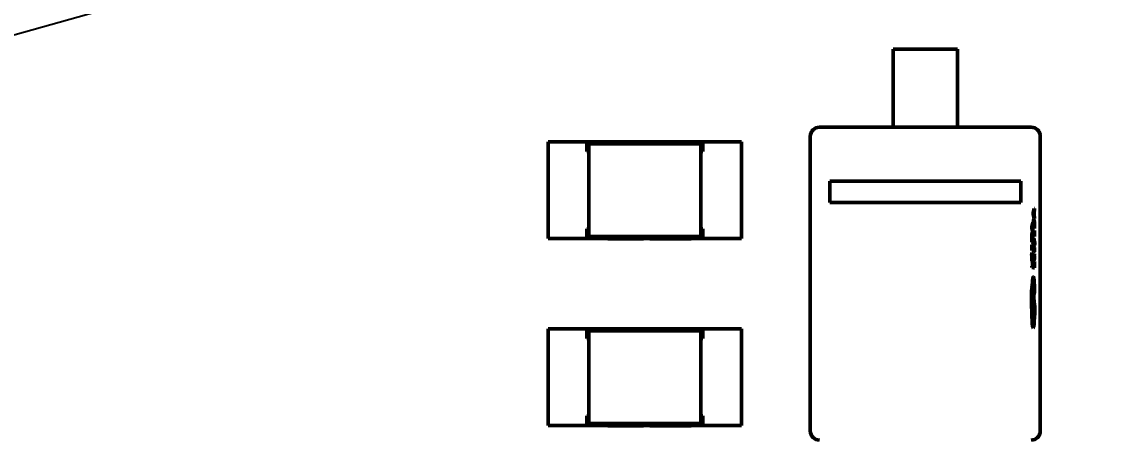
# Model space of a CAD drawing. Header units: millimetres. Extents: x 0 to 420, y 0 to 297.
# Drawn here: x 155.09 to 161.03, y 100.56 to 102.83 of the extents above; entities that cross this region are included whole.
import ezdxf

# ---------------------------------------------------------------- set-up
doc = ezdxf.new("R2010")
doc.units = ezdxf.units.MM
doc.header["$LTSCALE"] = 0.75
doc.layers.add('FD_Dimensions', color=7, linetype='Continuous', lineweight=25)
doc.layers.add('Visible', color=7, linetype='Continuous', lineweight=50)
doc.styles.get("Standard").update_dxf_attribs({"font": 'arial.ttf'})
doc.dimstyles.new('Dim-ISO-25', dxfattribs={"dimtxt": 3.5, "dimasz": 3.5, "dimexe": 2.1, "dimexo": 2.1, "dimgap": 1.4, "dimtad": 1, "dimzin": 12, "dimdsep": 46, "dimtxsty": 'Standard', "dimcen": 0, "dimazin": 3, "dimtp": 0.1, "dimtm": 0.1, "dimtfac": 0.714286, "dimtmove": 0, "dimatfit": 3, "dimfxl": 1, "dimtzin": 12, "dimarcsym": 0})

# ---------------------------------------------------------------- blocks, each defined once
blk = doc.blocks.new('*D38')
at = {"layer": 'Defpoints', "color": 0, "transparency": 16777216}
for p in [(164.34729, 115.945447), (142.445703, 88.644889)]:
    blk.add_point(p, dxfattribs=at)
at = {"layer": 'FD_Dimensions', "color": 0, "lineweight": -2, "transparency": 16777216}
for p, q in [((188.180003, 145.653174), (166.537449, 118.675503)), ((142.445703, 88.644889), (164.34729, 115.945447)), ((140.255544, 85.914833), (138.065386, 83.184777))]:
    blk.add_line(p, q, dxfattribs=at)
at = {"layer": 'FD_Dimensions', "color": 0, "transparency": 16777216}
for points in [[(166.08244, 119.04053), (166.992458, 118.310477), (164.34729, 115.945447)], [(139.800535, 86.27986), (140.710554, 85.549807), (142.445703, 88.644889)]]:
    blk.add_solid(points, dxfattribs=at)
at = {"layer": 'FD_Dimensions', "color": 0, "transparency": 16777216, "insert": (181.973347, 143.165958), "char_height": 3.5, "attachment_point": 5, "rotation": 51.2620212}
blk.add_mtext('∅35', dxfattribs=at)
blk = doc.blocks.new('*D39')
at = {"layer": 'Defpoints', "color": 0, "transparency": 16777216}
for p in [(164.467924, 105.405393), (142.325069, 99.184944)]:
    blk.add_point(p, dxfattribs=at)
at = {"layer": 'FD_Dimensions', "color": 0, "lineweight": -2, "transparency": 16777216}
for p, q in [((203.991631, 116.508533), (167.837489, 106.351983)), ((142.325069, 99.184944), (164.467924, 105.405393)), ((138.955505, 98.238353), (135.58594, 97.291763))]:
    blk.add_line(p, q, dxfattribs=at)
at = {"layer": 'FD_Dimensions', "color": 0, "transparency": 16777216}
for points in [[(167.679724, 106.913577), (167.995254, 105.790389), (164.467924, 105.405393)], [(138.79774, 98.799948), (139.11327, 97.676759), (142.325069, 99.184944)]]:
    blk.add_solid(points, dxfattribs=at)
at = {"layer": 'FD_Dimensions', "color": 0, "transparency": 16777216, "insert": (197.508959, 118.099446), "char_height": 3.5, "attachment_point": 5, "rotation": 15.6912827}
blk.add_mtext('∅23', dxfattribs=at)

msp = doc.modelspace()

# ---------------------------------------------------------------- linework, layer by layer
at = {"layer": 'Visible', "extrusion": (0, 1, 0)}
for p, q in [((159.8259, 102.2564), (159.8259, 102.6814)), ((159.8259, 102.6814), (160.1759, 102.6814)), ((160.1759, 102.6814), (160.1759, 102.2564)), ((159.8259, 102.2564), (159.4257, 102.2564)), ((160.1759, 102.2564), (159.8259, 102.2564)), ((160.5761, 102.2564), (160.1759, 102.2564)), ((158.1619, 102.1769), (157.9519, 102.1769)), ((157.9519, 102.1769), (157.9519, 101.6519)), ((158.1619, 102.1244), (158.1619, 102.1769)), ((158.1619, 102.1769), (158.7919, 102.1769)), ((158.1619, 102.1769), (158.1724, 102.1664)), ((158.7814, 102.1664), (158.7919, 102.1769)), ((159.0019, 102.1769), (158.7919, 102.1769)), ((158.7919, 102.1769), (158.7919, 102.1244)), ((159.0019, 101.6519), (159.0019, 102.1769)), ((159.3759, 102.2066), (159.3759, 100.6062)), ((160.6259, 100.6062), (160.6259, 102.2066)), ((158.1619, 102.1244), (158.1671, 102.1244)), ((158.7814, 102.1664), (158.1724, 102.1664)), ((158.1724, 102.1664), (158.1724, 101.6624)), ((158.7814, 101.6624), (158.7814, 102.1664)), ((158.7866, 102.1244), (158.7919, 102.1244)), ((159.4818, 101.8479), (159.4818, 101.9639)), ((159.4818, 101.9639), (159.4917, 101.9639)), ((160.5101, 101.9639), (159.4917, 101.9639)), ((160.5101, 101.9639), (160.52, 101.9639)), ((160.52, 101.9639), (160.52, 101.8479)), ((159.4917, 101.8479), (159.4818, 101.8479)), ((159.4917, 101.8479), (160.5101, 101.8479)), ((160.52, 101.8479), (160.5101, 101.8479)), ((160.5929, 101.8146), (160.5876, 101.7918)), ((160.5939, 101.8146), (160.5886, 101.7918)), ((160.5939, 101.8146), (160.5929, 101.8146)), ((160.5939, 101.8059), (160.5939, 101.8146)), ((160.5876, 101.7918), (160.5876, 101.7834)), ((160.5886, 101.7918), (160.5876, 101.7918)), ((160.5876, 101.7834), (160.5929, 101.7597)), ((160.5886, 101.7834), (160.5876, 101.7834)), ((160.5886, 101.7918), (160.5886, 101.7834)), ((160.5886, 101.7834), (160.5939, 101.7597)), ((160.5893, 101.7874), (160.5893, 101.7873)), ((160.5918, 101.7974), (160.5896, 101.7884)), ((160.5896, 101.7862), (160.5918, 101.7769)), ((160.5911, 101.7565), (160.5901, 101.7565)), ((160.5908, 101.7811), (160.5908, 101.7933)), ((160.5918, 101.7769), (160.5918, 101.7974)), ((160.5924, 101.7998), (160.5939, 101.8059)), ((160.5924, 101.7744), (160.5924, 101.7998)), ((160.5939, 101.7684), (160.5924, 101.7744)), ((160.5939, 101.7597), (160.5929, 101.7597)), ((160.5939, 101.7597), (160.5939, 101.7684)), ((158.1619, 101.7044), (158.1619, 101.6519)), ((158.1671, 101.7044), (158.1619, 101.7044)), ((158.7919, 101.7044), (158.7866, 101.7044)), ((158.7919, 101.6519), (158.7919, 101.7044)), ((160.5844, 101.7389), (160.5791, 101.7161)), ((160.5791, 101.7161), (160.5791, 101.7076)), ((160.5801, 101.7161), (160.5791, 101.7161)), ((160.5791, 101.7076), (160.5844, 101.684)), ((160.5801, 101.7076), (160.5791, 101.7076)), ((160.5854, 101.7389), (160.5801, 101.7161)), ((160.5801, 101.7161), (160.5801, 101.7076)), ((160.5801, 101.7076), (160.5854, 101.684)), ((160.5808, 101.7117), (160.5808, 101.7115)), ((160.5834, 101.7217), (160.5811, 101.7126)), ((160.5811, 101.7105), (160.5833, 101.7012)), ((160.5824, 101.7054), (160.5824, 101.7176)), ((160.5833, 101.7012), (160.5834, 101.7217)), ((160.5839, 101.6987), (160.584, 101.7241)), ((160.5854, 101.6927), (160.5839, 101.6987)), ((160.584, 101.7241), (160.5854, 101.7302)), ((160.5854, 101.7389), (160.5844, 101.7389)), ((160.5854, 101.7302), (160.5854, 101.7389)), ((160.5854, 101.684), (160.5854, 101.6927)), ((160.5875, 101.7245), (160.5875, 101.7071)), ((160.5875, 101.7071), (160.5928, 101.7066)), ((160.5885, 101.7071), (160.5875, 101.7071)), ((160.5875, 101.6942), (160.5875, 101.6627)), ((160.5885, 101.6942), (160.5875, 101.6942)), ((160.5885, 101.7245), (160.5885, 101.7071)), ((160.5885, 101.7071), (160.5938, 101.7066)), ((160.5891, 101.6941), (160.5885, 101.6942)), ((160.5885, 101.6942), (160.5885, 101.6627)), ((160.5891, 101.7241), (160.5891, 101.7149)), ((160.5891, 101.7149), (160.5932, 101.7146)), ((160.5891, 101.6706), (160.5891, 101.6941)), ((160.5898, 101.6922), (160.5898, 101.6705)), ((160.5908, 101.6922), (160.5898, 101.6922)), ((160.5914, 101.6922), (160.5908, 101.6922)), ((160.5908, 101.6922), (160.5908, 101.6704)), ((160.5914, 101.6704), (160.5914, 101.6922)), ((160.5922, 101.7146), (160.5922, 101.7234)), ((160.5922, 101.6952), (160.5922, 101.6703)), ((160.5932, 101.6952), (160.5922, 101.6952)), ((160.5938, 101.7066), (160.5928, 101.7066)), ((160.5932, 101.7146), (160.5932, 101.7234)), ((160.5938, 101.6951), (160.5932, 101.6952)), ((160.5932, 101.6952), (160.5932, 101.6702)), ((160.5938, 101.7066), (160.5939, 101.7234)), ((160.5938, 101.6623), (160.5938, 101.6951)), ((157.9519, 101.6519), (158.1619, 101.6519)), ((158.1619, 101.6519), (158.1724, 101.6624)), ((158.7919, 101.6519), (158.1619, 101.6519)), ((158.1724, 101.6624), (158.7814, 101.6624)), ((158.2754, 101.6509), (158.2754, 101.6519)), ((158.2899, 101.6509), (158.2754, 101.6509)), ((158.2899, 101.6509), (158.3249, 101.6509)), ((158.3319, 101.6509), (158.3249, 101.6509)), ((158.3319, 101.6509), (158.3319, 101.6519)), ((158.3454, 101.6509), (158.3319, 101.6509)), ((158.3454, 101.6509), (158.3819, 101.6509)), ((158.3819, 101.6509), (158.4231, 101.6509)), ((158.4231, 101.6509), (158.4231, 101.6519)), ((158.4231, 101.6509), (158.4393, 101.6509)), ((158.4393, 101.6509), (158.4393, 101.6519)), ((158.4691, 101.6509), (158.4393, 101.6509)), ((158.4691, 101.6509), (158.4691, 101.6519)), ((158.5038, 101.6509), (158.5038, 101.6519)), ((158.5041, 101.6509), (158.5038, 101.6509)), ((158.5041, 101.6509), (158.5041, 101.6519)), ((158.5042, 101.6509), (158.5041, 101.6509)), ((158.5042, 101.6509), (158.5042, 101.6519)), ((158.5045, 101.6509), (158.5042, 101.6509)), ((158.5045, 101.6509), (158.5045, 101.6519)), ((158.5101, 101.6509), (158.5045, 101.6509)), ((158.5101, 101.6509), (158.5101, 101.6519)), ((158.5268, 101.6509), (158.5101, 101.6509)), ((158.5268, 101.6509), (158.5268, 101.6519)), ((158.5286, 101.6509), (158.5286, 101.6519)), ((158.5349, 101.6509), (158.5286, 101.6509)), ((158.5507, 101.6509), (158.5349, 101.6509)), ((158.5507, 101.6509), (158.5608, 101.6509)), ((158.5608, 101.6509), (158.5608, 101.6519)), ((158.5636, 101.6509), (158.5636, 101.6519)), ((158.5636, 101.6509), (158.5636, 101.6519)), ((158.5638, 101.6509), (158.5636, 101.6509)), ((158.5636, 101.6509), (158.5636, 101.6509)), ((158.5638, 101.6509), (158.5638, 101.6519)), ((158.5673, 101.6509), (158.5638, 101.6509)), ((158.569, 101.6509), (158.5673, 101.6509)), ((158.569, 101.6509), (158.569, 101.6519)), ((158.5693, 101.6509), (158.569, 101.6509)), ((158.5693, 101.6509), (158.5693, 101.6519)), ((158.5913, 101.6509), (158.5693, 101.6509)), ((158.5913, 101.6509), (158.5913, 101.6519)), ((158.592, 101.6509), (158.5913, 101.6509)), ((158.592, 101.6509), (158.592, 101.6519)), ((158.5932, 101.6509), (158.592, 101.6509)), ((158.5932, 101.6509), (158.5932, 101.6519)), ((158.6001, 101.6509), (158.5932, 101.6509)), ((158.6001, 101.6509), (158.6001, 101.6519)), ((158.6004, 101.6509), (158.6001, 101.6509)), ((158.6004, 101.6509), (158.6004, 101.6519)), ((158.6126, 101.6509), (158.6004, 101.6509)), ((158.6287, 101.6509), (158.6126, 101.6509)), ((158.635, 101.6509), (158.6287, 101.6509)), ((158.635, 101.6509), (158.635, 101.6519)), ((158.6372, 101.6509), (158.635, 101.6509)), ((158.6372, 101.6509), (158.6372, 101.6519)), ((158.6538, 101.6509), (158.6372, 101.6509)), ((158.6538, 101.6509), (158.6538, 101.6519)), ((158.6597, 101.6509), (158.6538, 101.6509)), ((158.6597, 101.6509), (158.6597, 101.6519)), ((158.6756, 101.6509), (158.6597, 101.6509)), ((158.6756, 101.6509), (158.6756, 101.6519)), ((158.6817, 101.6509), (158.6756, 101.6509)), ((158.688, 101.6509), (158.6817, 101.6509)), ((158.688, 101.6509), (158.688, 101.6519)), ((158.6902, 101.6509), (158.6902, 101.6519)), ((158.7068, 101.6509), (158.6902, 101.6509)), ((158.7068, 101.6509), (158.7068, 101.6519)), ((158.7127, 101.6509), (158.7068, 101.6509)), ((158.7127, 101.6509), (158.7127, 101.6519)), ((158.7286, 101.6509), (158.7127, 101.6509)), ((158.7286, 101.6509), (158.7286, 101.6519)), ((158.7814, 101.6624), (158.7919, 101.6519)), ((158.7919, 101.6519), (159.0019, 101.6519)), ((160.5791, 101.6488), (160.579, 101.6314)), ((160.58, 101.6488), (160.58, 101.6314)), ((160.5807, 101.6484), (160.5807, 101.6392)), ((160.5807, 101.6392), (160.5848, 101.6388)), ((160.5827, 101.6808), (160.5817, 101.6808)), ((160.5838, 101.6389), (160.5838, 101.6477)), ((160.5854, 101.684), (160.5844, 101.684)), ((160.5848, 101.6388), (160.5848, 101.6477)), ((160.5854, 101.6309), (160.5854, 101.6477)), ((160.5875, 101.6627), (160.5928, 101.6623)), ((160.5885, 101.6627), (160.5875, 101.6627)), ((160.5885, 101.6627), (160.5938, 101.6623)), ((160.589, 101.6544), (160.589, 101.6464)), ((160.59, 101.6544), (160.589, 101.6544)), ((160.589, 101.6464), (160.5919, 101.6343)), ((160.59, 101.6464), (160.589, 101.6464)), ((160.5919, 101.6322), (160.589, 101.6211)), ((160.5908, 101.6704), (160.5891, 101.6706)), ((160.59, 101.6544), (160.59, 101.6464)), ((160.5944, 101.6342), (160.59, 101.6544)), ((160.59, 101.6464), (160.5929, 101.6343)), ((160.5928, 101.6322), (160.59, 101.6211)), ((160.5932, 101.6702), (160.5914, 101.6704)), ((160.5929, 101.6343), (160.5919, 101.6343)), ((160.5922, 101.6332), (160.5919, 101.6322)), ((160.5928, 101.6322), (160.5919, 101.6322)), ((160.5922, 101.6334), (160.5922, 101.6332)), ((160.5932, 101.6334), (160.5922, 101.6334)), ((160.5932, 101.6332), (160.5922, 101.6332)), ((160.5938, 101.6623), (160.5928, 101.6623)), ((160.5932, 101.6332), (160.5928, 101.6322)), ((160.5932, 101.6334), (160.5932, 101.6332)), ((160.579, 101.6314), (160.5844, 101.6309)), ((160.58, 101.6314), (160.579, 101.6314)), ((160.579, 101.6184), (160.579, 101.587)), ((160.58, 101.6184), (160.579, 101.6184)), ((160.579, 101.587), (160.5843, 101.5866)), ((160.58, 101.587), (160.579, 101.587)), ((160.5801, 101.5748), (160.5791, 101.5748)), ((160.58, 101.6314), (160.5854, 101.6309)), ((160.5806, 101.6184), (160.58, 101.6184)), ((160.58, 101.6184), (160.58, 101.587)), ((160.58, 101.587), (160.5853, 101.5866)), ((160.5808, 101.5747), (160.5801, 101.5748)), ((160.5806, 101.5948), (160.5806, 101.6184)), ((160.5823, 101.5947), (160.5806, 101.5948)), ((160.5813, 101.6165), (160.5813, 101.5948)), ((160.5823, 101.6165), (160.5813, 101.6165)), ((160.583, 101.6165), (160.5823, 101.6165)), ((160.5823, 101.6165), (160.5823, 101.5947)), ((160.5829, 101.5947), (160.583, 101.6165)), ((160.5847, 101.5945), (160.5829, 101.5947)), ((160.5844, 101.5744), (160.5834, 101.5744)), ((160.5837, 101.6194), (160.5837, 101.5946)), ((160.5847, 101.6194), (160.5837, 101.6194)), ((160.5853, 101.5866), (160.5843, 101.5866)), ((160.5854, 101.6309), (160.5844, 101.6309)), ((160.5851, 101.5744), (160.5844, 101.5744)), ((160.5854, 101.6194), (160.5847, 101.6194)), ((160.5847, 101.6194), (160.5847, 101.5945)), ((160.5853, 101.5866), (160.5854, 101.6194)), ((160.589, 101.6211), (160.589, 101.6125)), ((160.59, 101.6211), (160.589, 101.6211)), ((160.59, 101.6125), (160.589, 101.6125)), ((160.5901, 101.6065), (160.5891, 101.6065)), ((160.59, 101.6125), (160.5938, 101.6293)), ((160.59, 101.6211), (160.59, 101.6125)), ((160.591, 101.5791), (160.59, 101.5791)), ((160.5907, 101.6064), (160.5901, 101.6065)), ((160.5927, 101.6083), (160.5917, 101.6083)), ((160.5919, 101.5789), (160.5926, 101.5788)), ((160.5929, 101.5789), (160.5919, 101.5789)), ((160.5936, 101.5788), (160.5926, 101.5788)), ((160.5929, 101.5789), (160.5936, 101.5788)), ((160.5933, 101.627), (160.5935, 101.6259)), ((160.5938, 101.6293), (160.5945, 101.6259)), ((160.5939, 101.6137), (160.5945, 101.6137)), ((160.5949, 101.6137), (160.5939, 101.6137)), ((160.5955, 101.6137), (160.5945, 101.6137)), ((160.5949, 101.6137), (160.5955, 101.6137)), ((160.5828, 101.5289), (160.5818, 101.5289)), ((160.5837, 101.5262), (160.5837, 101.502)), ((160.5847, 101.5262), (160.5837, 101.5262)), ((160.5853, 101.5262), (160.5847, 101.5262)), ((160.5847, 101.5262), (160.5847, 101.5019)), ((160.5853, 101.494), (160.5853, 101.5262)), ((160.5874, 101.5252), (160.5874, 101.4938)), ((160.5884, 101.5252), (160.5874, 101.5252)), ((160.589, 101.5251), (160.5884, 101.5252)), ((160.5884, 101.5252), (160.5884, 101.4938)), ((160.589, 101.5016), (160.589, 101.5251)), ((160.5892, 101.538), (160.5899, 101.538)), ((160.5902, 101.538), (160.5892, 101.538)), ((160.5897, 101.5233), (160.5897, 101.5015)), ((160.5907, 101.5233), (160.5897, 101.5233)), ((160.5909, 101.538), (160.5899, 101.538)), ((160.5902, 101.538), (160.5909, 101.538)), ((160.5913, 101.5687), (160.5903, 101.5687)), ((160.5904, 101.5544), (160.5905, 101.5481)), ((160.5913, 101.5232), (160.5907, 101.5233)), ((160.5907, 101.5233), (160.5907, 101.5015)), ((160.5938, 101.5685), (160.5913, 101.5687)), ((160.5913, 101.561), (160.5915, 101.5481)), ((160.5913, 101.5014), (160.5913, 101.5232)), ((160.5927, 101.5335), (160.5917, 101.5335)), ((160.5918, 101.561), (160.592, 101.5508)), ((160.5922, 101.561), (160.5918, 101.561)), ((160.5922, 101.561), (160.5918, 101.561)), ((160.5921, 101.5262), (160.5921, 101.5013)), ((160.5931, 101.5262), (160.5921, 101.5262)), ((160.5937, 101.5261), (160.5931, 101.5262)), ((160.5931, 101.5262), (160.5931, 101.5013)), ((160.5932, 101.5607), (160.5932, 101.5609)), ((160.5932, 101.5609), (160.5937, 101.5608)), ((160.5937, 101.5608), (160.5932, 101.5608)), ((160.5937, 101.5608), (160.5938, 101.5685)), ((160.5937, 101.4933), (160.5937, 101.5261)), ((160.579, 101.5023), (160.579, 101.4945)), ((160.58, 101.5023), (160.579, 101.5023)), ((160.579, 101.4945), (160.5843, 101.494)), ((160.58, 101.4945), (160.579, 101.4945)), ((160.5847, 101.5019), (160.58, 101.5023)), ((160.58, 101.5023), (160.58, 101.4945)), ((160.58, 101.4945), (160.5853, 101.494)), ((160.5853, 101.494), (160.5843, 101.494)), ((160.5874, 101.4938), (160.5927, 101.4933)), ((160.5884, 101.4938), (160.5874, 101.4938)), ((160.5884, 101.4938), (160.5937, 101.4933)), ((160.5907, 101.5015), (160.589, 101.5016)), ((160.5931, 101.5013), (160.5913, 101.5014)), ((160.5937, 101.4933), (160.5927, 101.4933)), ((160.5834, 101.4013), (160.5824, 101.4013)), ((160.5884, 101.4438), (160.5874, 101.4438)), ((160.5804, 101.3781), (160.5794, 101.3781)), ((160.5855, 101.3798), (160.5855, 101.3833)), ((160.5882, 101.3652), (160.5862, 101.3519)), ((160.5862, 101.3519), (160.5888, 101.2936)), ((160.5872, 101.3519), (160.5862, 101.3519)), ((160.5892, 101.3652), (160.5872, 101.3519)), ((160.5872, 101.3519), (160.5898, 101.2936)), ((160.5892, 101.3652), (160.5882, 101.3652)), ((160.5919, 101.3043), (160.5892, 101.3652)), ((160.5904, 101.3854), (160.5903, 101.3659)), ((160.5914, 101.3854), (160.5904, 101.3854)), ((160.5914, 101.3854), (160.5913, 101.3659)), ((160.5925, 101.3498), (160.5915, 101.3498)), ((160.5936, 101.3622), (160.5937, 101.3878)), ((160.5898, 101.2936), (160.5888, 101.2936)), ((160.5923, 101.3042), (160.5919, 101.3043)), ((160.5815, 101.2478), (160.5805, 101.2478)), ((160.5909, 101.2202), (160.59, 101.2202)), ((158.1619, 101.1609), (157.9519, 101.1609)), ((157.9519, 101.1609), (157.9519, 100.6359)), ((158.1619, 101.1084), (158.1619, 101.1609)), ((158.1619, 101.1609), (158.7919, 101.1609)), ((158.1619, 101.1609), (158.1724, 101.1504)), ((158.7814, 101.1504), (158.7919, 101.1609)), ((159.0019, 101.1609), (158.7919, 101.1609)), ((158.7919, 101.1609), (158.7919, 101.1084)), ((159.0019, 100.6359), (159.0019, 101.1609)), ((160.5876, 101.1671), (160.5866, 101.1671)), ((158.1619, 101.1084), (158.1671, 101.1084)), ((158.7814, 101.1504), (158.1724, 101.1504)), ((158.1724, 101.1504), (158.1724, 100.6464)), ((158.7814, 100.6464), (158.7814, 101.1504)), ((158.7866, 101.1084), (158.7919, 101.1084)), ((158.1619, 100.6884), (158.1619, 100.6359)), ((158.1671, 100.6884), (158.1619, 100.6884)), ((158.7919, 100.6884), (158.7866, 100.6884)), ((158.7919, 100.6359), (158.7919, 100.6884)), ((157.9519, 100.6359), (158.1619, 100.6359)), ((158.1619, 100.6359), (158.1724, 100.6464)), ((158.7919, 100.6359), (158.1619, 100.6359)), ((158.1724, 100.6464), (158.7814, 100.6464)), ((158.2754, 100.6349), (158.2754, 100.6359)), ((158.2899, 100.6349), (158.2754, 100.6349)), ((158.2899, 100.6349), (158.3249, 100.6349)), ((158.3319, 100.6349), (158.3249, 100.6349)), ((158.3319, 100.6349), (158.3319, 100.6359)), ((158.3454, 100.6349), (158.3319, 100.6349)), ((158.3454, 100.6349), (158.3819, 100.6349)), ((158.3819, 100.6349), (158.4231, 100.6349)), ((158.4231, 100.6349), (158.4231, 100.6359)), ((158.4231, 100.6349), (158.4393, 100.6349)), ((158.4393, 100.6349), (158.4393, 100.6359)), ((158.4691, 100.6349), (158.4393, 100.6349)), ((158.4691, 100.6349), (158.4691, 100.6359)), ((158.5038, 100.6349), (158.5038, 100.6359)), ((158.5041, 100.6349), (158.5038, 100.6349)), ((158.5041, 100.6349), (158.5041, 100.6359)), ((158.5042, 100.6349), (158.5041, 100.6349)), ((158.5042, 100.6349), (158.5042, 100.6359)), ((158.5045, 100.6349), (158.5042, 100.6349)), ((158.5045, 100.6349), (158.5045, 100.6359)), ((158.5101, 100.6349), (158.5045, 100.6349)), ((158.5101, 100.6349), (158.5101, 100.6359)), ((158.5268, 100.6349), (158.5101, 100.6349)), ((158.5268, 100.6349), (158.5268, 100.6359)), ((158.5286, 100.6349), (158.5286, 100.6359)), ((158.5349, 100.6349), (158.5286, 100.6349)), ((158.5507, 100.6349), (158.5349, 100.6349)), ((158.5507, 100.6349), (158.5608, 100.6349)), ((158.5608, 100.6349), (158.5608, 100.6359)), ((158.5636, 100.6349), (158.5636, 100.6359)), ((158.5636, 100.6349), (158.5636, 100.6359)), ((158.5638, 100.6349), (158.5636, 100.6349)), ((158.5636, 100.6349), (158.5636, 100.6349)), ((158.5638, 100.6349), (158.5638, 100.6359)), ((158.5673, 100.6349), (158.5638, 100.6349)), ((158.569, 100.6349), (158.5673, 100.6349)), ((158.569, 100.6349), (158.569, 100.6359)), ((158.5693, 100.6349), (158.569, 100.6349)), ((158.5693, 100.6349), (158.5693, 100.6359)), ((158.5913, 100.6349), (158.5693, 100.6349)), ((158.5913, 100.6349), (158.5913, 100.6359)), ((158.592, 100.6349), (158.5913, 100.6349)), ((158.592, 100.6349), (158.592, 100.6359)), ((158.5932, 100.6349), (158.592, 100.6349)), ((158.5932, 100.6349), (158.5932, 100.6359)), ((158.6001, 100.6349), (158.5932, 100.6349)), ((158.6001, 100.6349), (158.6001, 100.6359)), ((158.6004, 100.6349), (158.6001, 100.6349)), ((158.6004, 100.6349), (158.6004, 100.6359)), ((158.6126, 100.6349), (158.6004, 100.6349)), ((158.6287, 100.6349), (158.6126, 100.6349)), ((158.635, 100.6349), (158.6287, 100.6349)), ((158.635, 100.6349), (158.635, 100.6359)), ((158.6372, 100.6349), (158.635, 100.6349)), ((158.6372, 100.6349), (158.6372, 100.6359)), ((158.6538, 100.6349), (158.6372, 100.6349)), ((158.6538, 100.6349), (158.6538, 100.6359)), ((158.6597, 100.6349), (158.6538, 100.6349)), ((158.6597, 100.6349), (158.6597, 100.6359)), ((158.6756, 100.6349), (158.6597, 100.6349)), ((158.6756, 100.6349), (158.6756, 100.6359)), ((158.6817, 100.6349), (158.6756, 100.6349)), ((158.688, 100.6349), (158.6817, 100.6349)), ((158.688, 100.6349), (158.688, 100.6359)), ((158.6902, 100.6349), (158.6902, 100.6359)), ((158.7068, 100.6349), (158.6902, 100.6349)), ((158.7068, 100.6349), (158.7068, 100.6359)), ((158.7127, 100.6349), (158.7068, 100.6349)), ((158.7127, 100.6349), (158.7127, 100.6359)), ((158.7286, 100.6349), (158.7127, 100.6349)), ((158.7286, 100.6349), (158.7286, 100.6359)), ((158.7814, 100.6464), (158.7919, 100.6359)), ((158.7919, 100.6359), (159.0019, 100.6359))]:
    msp.add_line(p, q, dxfattribs=at)
at = {"layer": 'Visible'}
for radius in [41, 23.5, 17.5]:
    msp.add_circle((153.3965, 102.2952), radius, dxfattribs=at)
at = {"layer": 'Visible', "extrusion": (2e-16, 0, -1)}
for radius in [26, 8.5]:
    msp.add_circle((-153.3965, 102.2952), radius, dxfattribs=at)
for centre, radius, start, end in [((-160.9127, 101.31), 0.3321, 351.52509, 1.63586), ((-160.8333, 101.255), 0.2459, 351.85105, 1.42754), ((-160.8343, 101.255), 0.2459, 351.85105, 1.42754), ((-160.4971, 101.2581), 0.0957, 178.68626, 188.17956), ((-160.3696, 101.2539), 0.2265, 178.30983, 188.71603)]:
    msp.add_arc(centre, radius, start, end, dxfattribs=at)
for centre, major_axis, ratio, start_param, end_param in [((159.4261, 102.2062), (-0.0356, 0.0356), 0.992433, 5.501585, 7.064785), ((160.5757, 102.2062), (0.0356, 0.0356), 0.992433, -0.7816, 0.7816), ((160.5351, 101.2557), (0.0439, 0.3375), 0.062338, 0.327398, 0.448649), ((160.5361, 101.2557), (0.0439, 0.3375), 0.062338, 0.327398, 0.448649), ((160.4431, 99.005), (0.1497, 2.5955), 0.004764, 0.000112, 0.083288), ((160.4318, 102.5604), (-0.1484, 1.0268), 0.031968, 2.924774, 3.010483), ((160.4328, 102.5604), (-0.1484, 1.0268), 0.031968, 2.924774, 3.010483), ((160.8522, 99.0393), (-0.2609, 2.5218), 0.008602, -0.082449, 0.001603), ((160.5856, 101.2459), (0.0005, 0.0299), 0.061334, 4.446854, 5.240773), ((159.4261, 100.6066), (0.0356, 0.0356), 0.992433, 2.359993, 3.923193), ((160.5757, 100.6066), (-0.0356, 0.0356), 0.992433, 2.359993, 3.923193)]:
    msp.add_ellipse(centre, major_axis=major_axis, ratio=ratio, start_param=start_param, end_param=end_param, dxfattribs=at)
at = {"layer": 'Visible'}
for centre, major_axis, ratio, start_param, end_param in [((160.2235, 94.911), (0.3677, 6.8456), 0.006982, -0.051936, -0.000192), ((160.9322, 98.7679), (-0.3399, 2.984), 0.015522, 0.080826, 0.134691), ((160.6802, 100.5131), (-0.0891, 1.2351), 0.015263, -0.002357, 0.102088), ((160.4544, 99.7836), (0.1357, 1.9646), 0.012494, -0.081413, -0.021047), ((160.4554, 99.7836), (0.1357, 1.9646), 0.012494, -0.081413, -0.000153), ((160.3841, 99.8367), (0.2054, 1.9133), 0.01776, -0.164901, -0.091684), ((160.3851, 99.8367), (0.2054, 1.9133), 0.01776, -0.164901, -0.091684), ((160.128, 98.4528), (0.4605, 3.3104), 0.021259, -0.152319, -0.09564), ((160.9237, 98.6921), (-0.3399, 2.984), 0.015522, 0.080826, 0.134691), ((160.6717, 100.4374), (-0.0891, 1.2351), 0.015263, -0.002357, 0.102088), ((160.4459, 99.7079), (0.1357, 1.9646), 0.012494, -0.081413, -0.021047), ((160.215, 94.8352), (0.3677, 6.8456), 0.006982, -0.051936, -0.000192), ((160.4469, 99.7079), (0.1357, 1.9646), 0.012494, -0.081413, -0.000153), ((160.3756, 99.761), (0.2054, 1.9133), 0.01776, -0.164901, -0.091684), ((160.3766, 99.761), (0.2054, 1.9133), 0.01776, -0.164901, -0.091684), ((160.1195, 98.3771), (0.4605, 3.3104), 0.021259, -0.152319, -0.09564), ((160.6044, 101.2156), (-0.0238, 0.3698), 0.025071, 0.238394, 0.368482), ((160.6054, 101.2156), (-0.0238, 0.3698), 0.025071, 0.238394, 0.368482), ((160.5819, 101.7761), (-0.0091, 0.197), 0.023898, 3.138539, 3.287291), ((160.6218, 100.953), (-0.0301, 0.6553), 0.01282, -0.001638, 0.086912), ((160.6228, 100.953), (-0.0301, 0.6553), 0.01282, -0.001638, 0.086912), ((160.5712, 101.136), (0.0215, 0.4724), 0.015376, -0.14463, -0.000548), ((160.5558, 101.2359), (0.036, 0.3756), 0.032781, -0.331487, -0.205105), ((160.482, 102.3948), (-0.1082, 0.8318), 0.03398, 3.33287, 3.395874), ((160.4265, 104.1808), (-0.1562, 2.6519), 0.011614, 3.139956, 3.217002), ((160.5671, 101.4109), (0.023, 0.1525), 0.06771, -0.423272, -0.266104), ((160.5724, 101.7148), (-0.0189, 0.1745), 0.03595, 3.342511, 3.460742), ((160.5681, 101.4109), (0.023, 0.1525), 0.06771, -0.423272, -0.266104), ((160.5734, 101.7148), (-0.0189, 0.1745), 0.03595, 3.329769, 3.460742), ((160.4974, 100.951), (0.0937, 0.6145), 0.036929, -0.238549, -0.119752), ((160.4688, 102.6251), (-0.1233, 1.0933), 0.019006, 3.238633, 3.307624), ((160.5837, 101.3196), (0.0009, 0.086), 0.076619, 0.318224, 0.823286), ((160.5847, 101.3196), (0.0009, 0.086), 0.076619, 0.318224, 0.823286), ((160.5872, 101.3789), (0.0004, 0.0674), 0.095256, -1.43658, -0.765309), ((160.5857, 101.322), (0.0003, 0.0901), 0.092151, 0.898787, 1.601557), ((160.5867, 101.322), (0.0003, 0.0901), 0.092151, 0.898787, 1.601557), ((160.5905, 101.3311), (0.0014, 0.1165), 0.111463, 1.674107, 2.154089), ((160.5915, 101.3311), (0.0014, 0.1165), 0.111463, 1.674107, 2.154089), ((160.5913, 101.2594), (-0.0001, 0.0441), 0.086291, 0.683523, 1.531331), ((160.5923, 101.2594), (-0.0001, 0.0441), 0.086291, 0.683523, 1.531331), ((160.5875, 101.2402), (0.0003, 0.0756), 0.093063, 1.602218, 2.336809), ((160.5885, 101.2402), (0.0003, 0.0756), 0.093063, 1.602218, 2.336809), ((160.5684, 101.3726), (-0.0156, 0.2146), 0.092969, 3.641435, 3.911375)]:
    msp.add_ellipse(centre, major_axis=major_axis, ratio=ratio, start_param=start_param, end_param=end_param, dxfattribs=at)
for points in [[(160.5901, 101.7565), (160.5894, 101.7566), (160.5887, 101.7536), (160.5883, 101.7475)], [(160.5896, 101.7884), (160.5896, 101.7881), (160.5894, 101.7878), (160.5893, 101.7874)], [(160.5893, 101.7873), (160.5894, 101.7869), (160.5895, 101.7866), (160.5896, 101.7862)], [(160.5911, 101.7565), (160.5904, 101.7566), (160.5897, 101.7536), (160.5893, 101.7475)], [(160.5811, 101.7126), (160.5811, 101.7124), (160.5809, 101.7121), (160.5808, 101.7117)], [(160.5808, 101.7115), (160.5809, 101.7112), (160.5811, 101.7109), (160.5811, 101.7105)], [(160.5883, 101.7475), (160.5878, 101.7414), (160.5875, 101.7337), (160.5875, 101.7245)], [(160.5893, 101.7475), (160.5888, 101.7414), (160.5885, 101.7337), (160.5885, 101.7245)], [(160.5798, 101.6718), (160.5793, 101.6657), (160.5791, 101.658), (160.5791, 101.6488)], [(160.5817, 101.6808), (160.5809, 101.6809), (160.5802, 101.6779), (160.5798, 101.6718)], [(160.5808, 101.6718), (160.5803, 101.6657), (160.5801, 101.658), (160.58, 101.6488)], [(160.5827, 101.6808), (160.5819, 101.6809), (160.5812, 101.6779), (160.5808, 101.6718)], [(160.5919, 101.6343), (160.592, 101.6338), (160.5921, 101.6335), (160.5922, 101.6334)], [(160.5929, 101.6343), (160.593, 101.6338), (160.5931, 101.6335), (160.5932, 101.6334)], [(160.5956, 101.6186), (160.5956, 101.6253), (160.5952, 101.6305), (160.5944, 101.6342)], [(160.5805, 101.5604), (160.5805, 101.5656), (160.5806, 101.5704), (160.5808, 101.5747)], [(160.5854, 101.5575), (160.5854, 101.5642), (160.5853, 101.5699), (160.5851, 101.5744)], [(160.5891, 101.6065), (160.5889, 101.6033), (160.5889, 101.5999), (160.5889, 101.5962)], [(160.5889, 101.5962), (160.5889, 101.5914), (160.589, 101.5874), (160.5892, 101.5841)], [(160.5892, 101.5841), (160.5894, 101.5808), (160.5897, 101.5791), (160.59, 101.5791)], [(160.5901, 101.6065), (160.5899, 101.6033), (160.5899, 101.5999), (160.5899, 101.5962)], [(160.5899, 101.5962), (160.5899, 101.5914), (160.59, 101.5874), (160.5902, 101.5841)], [(160.5902, 101.5841), (160.5904, 101.5808), (160.5907, 101.5791), (160.591, 101.5791)], [(160.5904, 101.5954), (160.5904, 101.5995), (160.5905, 101.6032), (160.5907, 101.6064)], [(160.5906, 101.5893), (160.5905, 101.5909), (160.5904, 101.5929), (160.5904, 101.5954)], [(160.5913, 101.5886), (160.5912, 101.5875), (160.5911, 101.587), (160.5909, 101.587)], [(160.5923, 101.5914), (160.5923, 101.5869), (160.5922, 101.5828), (160.5919, 101.5789)], [(160.5921, 101.5906), (160.5922, 101.5946), (160.5923, 101.5973), (160.5924, 101.5986)], [(160.5924, 101.5986), (160.5925, 101.5999), (160.5927, 101.6005), (160.5928, 101.6005)], [(160.5933, 101.5914), (160.5933, 101.5869), (160.5932, 101.5828), (160.5929, 101.5789)], [(160.5935, 101.6259), (160.5938, 101.6242), (160.594, 101.6215), (160.594, 101.618)], [(160.594, 101.618), (160.594, 101.6166), (160.594, 101.6152), (160.5939, 101.6137)], [(160.5945, 101.6259), (160.5948, 101.6242), (160.595, 101.6215), (160.595, 101.618)], [(160.595, 101.618), (160.595, 101.6166), (160.595, 101.6152), (160.5949, 101.6137)], [(160.5789, 101.5603), (160.5789, 101.5513), (160.5792, 101.5438), (160.5797, 101.5379)], [(160.5797, 101.5379), (160.5802, 101.532), (160.5809, 101.529), (160.5817, 101.5289)], [(160.5799, 101.5603), (160.5799, 101.5513), (160.5802, 101.5438), (160.5807, 101.5379)], [(160.5811, 101.5437), (160.5807, 101.548), (160.5805, 101.5536), (160.5805, 101.5604)], [(160.5807, 101.5379), (160.5812, 101.532), (160.5819, 101.529), (160.5827, 101.5289)], [(160.5827, 101.5372), (160.582, 101.5372), (160.5815, 101.5394), (160.5811, 101.5437)], [(160.5832, 101.543), (160.583, 101.5402), (160.5826, 101.5384), (160.5822, 101.5376)], [(160.5842, 101.543), (160.5838, 101.5391), (160.5833, 101.5371), (160.5827, 101.5372)], [(160.5847, 101.5366), (160.5851, 101.5418), (160.5854, 101.5487), (160.5854, 101.5575)], [(160.5903, 101.5687), (160.5894, 101.5687), (160.5889, 101.5635), (160.5889, 101.553)], [(160.5889, 101.553), (160.5889, 101.5474), (160.589, 101.5423), (160.5892, 101.538)], [(160.5913, 101.5687), (160.5903, 101.5687), (160.5899, 101.5635), (160.5899, 101.553)], [(160.5899, 101.553), (160.5899, 101.5474), (160.59, 101.5423), (160.5902, 101.538)], [(160.5909, 101.538), (160.5905, 101.5423), (160.5904, 101.547), (160.5904, 101.5523)], [(160.5905, 101.5481), (160.5905, 101.5457), (160.5906, 101.5436), (160.5906, 101.5419)], [(160.5908, 101.538), (160.591, 101.535), (160.5913, 101.5336), (160.5917, 101.5335)], [(160.5915, 101.5481), (160.5916, 101.5385), (160.592, 101.5336), (160.5927, 101.5335)], [(160.592, 101.5576), (160.5919, 101.558), (160.5919, 101.5584), (160.5919, 101.5587)], [(160.592, 101.5508), (160.592, 101.5472), (160.5921, 101.5447), (160.5922, 101.5434)], [(160.593, 101.5576), (160.5928, 101.5598), (160.5925, 101.5609), (160.5922, 101.561)], [(160.5927, 101.5413), (160.5928, 101.5413), (160.593, 101.542), (160.5931, 101.5435)], [(160.5927, 101.5335), (160.5931, 101.5335), (160.5933, 101.5347), (160.5935, 101.5372)], [(160.5807, 101.3195), (160.5807, 101.3507), (160.5828, 101.3766), (160.5855, 101.3798)], [(160.5903, 101.3659), (160.5903, 101.365), (160.5903, 101.3642), (160.5903, 101.3633)], [(160.5913, 101.3659), (160.5913, 101.365), (160.5913, 101.3642), (160.5913, 101.3633)], [(160.5928, 101.2603), (160.5928, 101.2678), (160.5924, 101.274), (160.5918, 101.2763)], [(160.5789, 101.2671), (160.5793, 101.2596), (160.5799, 101.2535), (160.5805, 101.2478)], [(160.5799, 101.2671), (160.5803, 101.2596), (160.5809, 101.2535), (160.5815, 101.2478)], [(160.5805, 101.2478), (160.5805, 101.2444), (160.5804, 101.2413), (160.5804, 101.2379)], [(160.5815, 101.2478), (160.5815, 101.2444), (160.5814, 101.2413), (160.5814, 101.2379)]]:
    msp.add_open_spline(points, degree=3, dxfattribs=at)
for points, knots in [([(160.5874, 101.4438), (160.5869, 101.4437), (160.5863, 101.4426), (160.5853, 101.4385), (160.5848, 101.4355), (160.5839, 101.428), (160.5835, 101.4235), (160.5829, 101.4131), (160.5826, 101.4074), (160.5824, 101.4013)], [0, 0, 0, 0, 0.001912519, 0.001912519, 0.003790087, 0.003790087, 0.00568953, 0.00568953, 0.007620315, 0.007620315, 0.007620315, 0.007620315]), ([(160.5884, 101.4438), (160.5878, 101.4437), (160.5873, 101.4426), (160.5863, 101.4385), (160.5858, 101.4355), (160.5849, 101.428), (160.5845, 101.4235), (160.5839, 101.4131), (160.5836, 101.4074), (160.5834, 101.4013)], [-0.007620275, -0.007620275, -0.007620275, -0.007620275, -0.005707766, -0.005707766, -0.003830208, -0.003830208, -0.001930775, -0.001930775, 0, 0, 0, 0]), ([(160.5855, 101.3833), (160.5855, 101.3877), (160.5855, 101.3921), (160.5858, 101.4003), (160.5861, 101.404), (160.5866, 101.4103), (160.5869, 101.4128), (160.5877, 101.4161), (160.588, 101.4169), (160.5884, 101.4169)], [-0.005344836, -0.005344836, -0.005344836, -0.005344836, -0.004015579, -0.004015579, -0.002672418, -0.002672418, -0.001329258, -0.001329258, 0, 0, 0, 0]), ([(160.5879, 101.4164), (160.5881, 101.416), (160.5883, 101.4153), (160.5889, 101.4129), (160.5892, 101.4106), (160.5897, 101.4049), (160.5899, 101.4015), (160.5902, 101.3939), (160.5903, 101.3897), (160.5904, 101.3854)], [0.000555986, 0.000555986, 0.000555986, 0.000555986, 0.001300993, 0.001300993, 0.002555061, 0.002555061, 0.003802004, 0.003802004, 0.005097651, 0.005097651, 0.005097651, 0.005097651]), ([(160.592, 101.4275), (160.5915, 101.4326), (160.5909, 101.4367), (160.5897, 101.4423), (160.5891, 101.4437), (160.5884, 101.4438)], [-0.00454109, -0.00454109, -0.00454109, -0.00454109, -0.002270002, -0.002270002, 0, 0, 0, 0]), ([(160.5884, 101.4169), (160.5888, 101.4169), (160.5892, 101.416), (160.5899, 101.4129), (160.5902, 101.4106), (160.5907, 101.4049), (160.5909, 101.4015), (160.5912, 101.3939), (160.5913, 101.3897), (160.5914, 101.3854)], [-0.005097524, -0.005097524, -0.005097524, -0.005097524, -0.003796564, -0.003796564, -0.002542527, -0.002542527, -0.001295615, -0.001295615, 0, 0, 0, 0]), ([(160.5903, 101.3633), (160.5903, 101.3616), (160.5903, 101.3598), (160.5904, 101.3566), (160.5905, 101.3551), (160.5908, 101.3525), (160.5909, 101.3515), (160.5912, 101.3501), (160.5913, 101.3498), (160.5915, 101.3498)], [0, 0, 0, 0, 0.000522791, 0.000522791, 0.001060891, 0.001060891, 0.001598991, 0.001598991, 0.002121782, 0.002121782, 0.002121782, 0.002121782]), ([(160.5913, 101.3633), (160.5913, 101.3616), (160.5913, 101.3598), (160.5914, 101.3566), (160.5915, 101.3551), (160.5917, 101.3525), (160.5919, 101.3515), (160.5922, 101.3501), (160.5923, 101.3498), (160.5925, 101.3498)], [-0.002121781, -0.002121781, -0.002121781, -0.002121781, -0.00159899, -0.00159899, -0.00106089, -0.00106089, -0.000522791, -0.000522791, 0, 0, 0, 0]), ([(160.5925, 101.3498), (160.5926, 101.3497), (160.5928, 101.3501), (160.593, 101.3513), (160.5932, 101.3523), (160.5934, 101.3545), (160.5935, 101.3559), (160.5936, 101.3589), (160.5936, 101.3605), (160.5936, 101.3622)], [-0.002030044, -0.002030044, -0.002030044, -0.002030044, -0.001516953, -0.001516953, -0.001013528, -0.001013528, -0.000511833, -0.000511833, 0, 0, 0, 0]), ([(160.5938, 101.2603), (160.5938, 101.2698), (160.5932, 101.2773), (160.5923, 101.2773), (160.5915, 101.2774), (160.5909, 101.2697), (160.5909, 101.2605)], [0, 0, 0, 0, 0.992246, 0.992246, 0.992246, 2, 2, 2, 2]), ([(160.5961, 101.2605), (160.5961, 101.2662), (160.596, 101.2718), (160.5956, 101.2823), (160.5953, 101.2872), (160.5946, 101.2954), (160.5942, 101.2986), (160.5933, 101.303), (160.5928, 101.3042), (160.5923, 101.3042)], [-0.006848873, -0.006848873, -0.006848873, -0.006848873, -0.005152541, -0.005152541, -0.003424437, -0.003424437, -0.001696333, -0.001696333, 0, 0, 0, 0]), ([(160.5875, 101.1944), (160.587, 101.1945), (160.5865, 101.1956), (160.5856, 101.2), (160.5851, 101.2033), (160.5844, 101.2115), (160.5842, 101.2163), (160.5838, 101.2269), (160.5837, 101.2325), (160.5837, 101.2381)], [-0.006848873, -0.006848873, -0.006848873, -0.006848873, -0.005152541, -0.005152541, -0.003424437, -0.003424437, -0.001696333, -0.001696333, 0, 0, 0, 0]), ([(160.59, 101.2202), (160.5898, 101.2163), (160.5896, 101.2128), (160.5891, 101.2064), (160.5888, 101.2036), (160.5882, 101.1991), (160.5879, 101.1974), (160.5874, 101.1956), (160.5872, 101.1951), (160.587, 101.1948)], [0, 0, 0, 0, 0.001271984, 0.001271984, 0.002539709, 0.002539709, 0.003769609, 0.003769609, 0.004437881, 0.004437881, 0.004437881, 0.004437881]), ([(160.5909, 101.2202), (160.5908, 101.2163), (160.5906, 101.2128), (160.5901, 101.2064), (160.5898, 101.2036), (160.5892, 101.1991), (160.5889, 101.1974), (160.5882, 101.195), (160.5878, 101.1944), (160.5875, 101.1944)], [-0.005048554, -0.005048554, -0.005048554, -0.005048554, -0.003775222, -0.003775222, -0.002506154, -0.002506154, -0.001274952, -0.001274952, 0, 0, 0, 0]), ([(160.5909, 101.2605), (160.5909, 101.2593), (160.5909, 101.2582), (160.5909, 101.2559), (160.5909, 101.2548), (160.5911, 101.2517), (160.5912, 101.2498), (160.5914, 101.2468), (160.5916, 101.2456), (160.5919, 101.2439), (160.5921, 101.2435), (160.5925, 101.2435), (160.5927, 101.2439), (160.5931, 101.2455), (160.5932, 101.2466), (160.5935, 101.2496), (160.5936, 101.2515), (160.5937, 101.2546), (160.5938, 101.2557), (160.5938, 101.2579), (160.5938, 101.2591), (160.5938, 101.2603)], [-0.005330708, -0.005330708, -0.005330708, -0.005330708, -0.004976692, -0.004976692, -0.004630362, -0.004630362, -0.003963989, -0.003963989, -0.003322089, -0.003322089, -0.002665354, -0.002665354, -0.002008619, -0.002008619, -0.001366719, -0.001366719, -0.000700346, -0.000700346, -0.000354016, -0.000354016, 0, 0, 0, 0]), ([(160.5822, 101.1878), (160.5828, 101.1813), (160.5835, 101.1761), (160.5849, 101.169), (160.5857, 101.1672), (160.5865, 101.1671)], [0, 0, 0, 0, 0.002754427, 0.002754427, 0.005508232, 0.005508232, 0.005508232, 0.005508232]), ([(160.5832, 101.1878), (160.5838, 101.1813), (160.5844, 101.1761), (160.5859, 101.169), (160.5867, 101.1672), (160.5875, 101.1671)], [-0.005511203, -0.005511203, -0.005511203, -0.005511203, -0.002755291, -0.002755291, 0, 0, 0, 0]), ([(160.5875, 101.1671), (160.5883, 101.167), (160.589, 101.1686), (160.5904, 101.1747), (160.5911, 101.1792), (160.5916, 101.185)], [-0.005196384, -0.005196384, -0.005196384, -0.005196384, -0.002597592, -0.002597592, 0, 0, 0, 0])]:
    msp.add_open_spline(points, degree=3, knots=knots, dxfattribs=at)

# ---------------------------------------------------------------- dimensions: what is measured, and where the dimension line sits
at = {"layer": 'FD_Dimensions'}
for p1, p2, override, picture, middle in [((142.4457, 88.6449), (164.3473, 115.9454), {"dimlfac": 1}, '*D38', (184.5356, 141.1104)), ((142.3251, 99.1849), (164.4679, 105.4054), {"dimlfac": 1, "dimclrd": 0, "dimclre": 0}, '*D39', (198.3974, 114.937))]:
    dim = msp.add_diameter_dim_2p(p1=p1, p2=p2, dimstyle='Dim-ISO-25', override=override, dxfattribs=at)
    dim.commit()
    dim.dimension.update_dxf_attribs({"geometry": picture, "text_midpoint": middle, "dimtype": 163})

doc.saveas('drawing.dxf')
